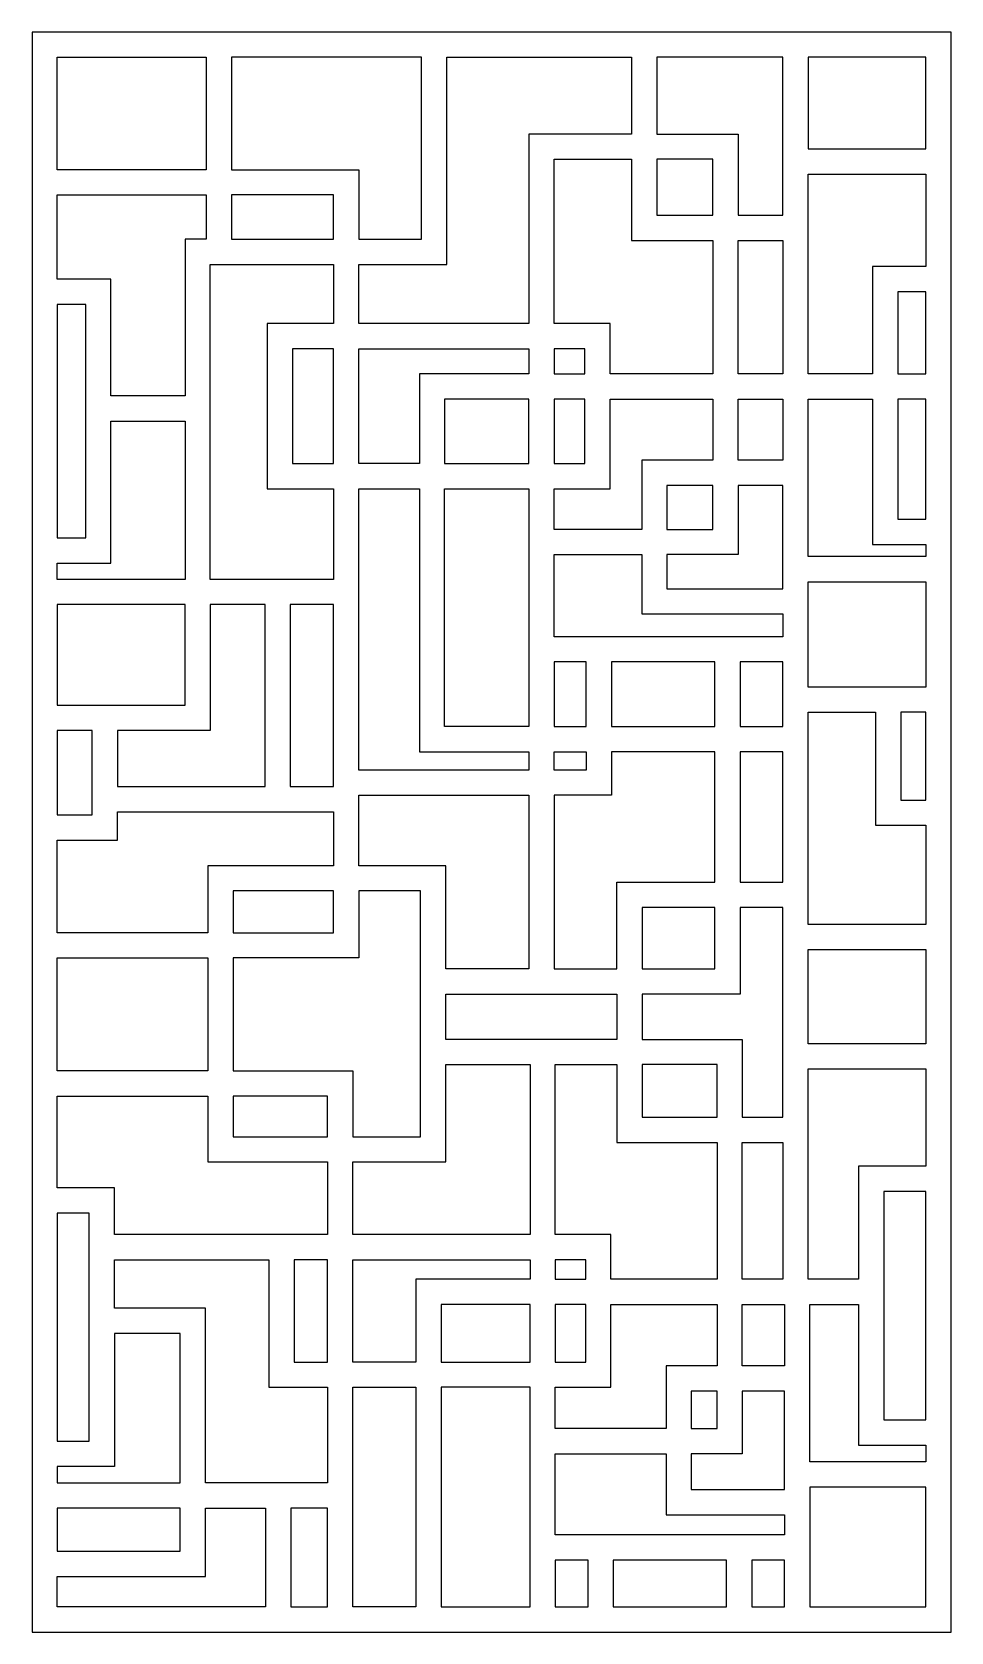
# Model space of a CAD drawing. Extents: x 427 to 1486, y -57 to 1786.
import ezdxf

# ---------------------------------------------------------------- set-up
doc = ezdxf.new("R2010")
doc.units = 0
doc.layers.add('LAYER_05', color=7, linetype='CONTINUOUS')

msp = doc.modelspace()

# ---------------------------------------------------------------- linework, layer by layer
at = {"layer": 'LAYER_05'}
for points in [[(427.5, -56.7), (1485.6, -56.7), (1485.6, 1785.8), (427.5, 1785.8)], [(456.5, 1627.3), (456.5, 1756.8), (628.2, 1756.8), (628.2, 1627.3)], [(876.1, 1756.8), (657.3, 1756.8), (657.3, 1627.3), (803.6, 1627.3), (803.6, 1547.1), (876.1, 1547.1)], [(905.2, 1756.8), (1117.7, 1756.8), (1117.7, 1668.3), (999.6, 1668.3), (999.6, 1450), (803.6, 1450), (803.6, 1518.1), (905.2, 1518.1)], [(1146.8, 1756.8), (1146.8, 1668.3), (1240.5, 1668.3), (1240.5, 1574.8), (1292, 1574.8), (1292, 1756.8)], [(1321, 1756.8), (1321, 1651.3), (1456.5, 1651.3), (1456.5, 1756.8)], [(1117.7, 1639.3), (1117.7, 1545.8), (1211.4, 1545.8), (1211.4, 1392.2), (1093.1, 1392.2), (1093.1, 1450), (1028.6, 1450), (1028.6, 1639.3)], [(1146.8, 1639.3), (1146.8, 1574.8), (1211.4, 1574.8), (1211.4, 1639.3)], [(1456.5, 1622.2), (1456.5, 1515.6), (1395.2, 1515.6), (1395.2, 1392.2), (1321, 1392.2), (1321, 1622.2)], [(603.7, 1547.1), (603.7, 1366.7), (518.3, 1366.7), (518.3, 1501.1), (456.5, 1501.1), (456.5, 1598.2), (628.2, 1598.2), (628.2, 1547.1)], [(657.3, 1598.2), (657.3, 1547.1), (774.6, 1547.1), (774.6, 1598.2)], [(1240.5, 1392.2), (1240.5, 1545.8), (1292, 1545.8), (1292, 1392.2)], [(632.8, 1518.1), (774.6, 1518.1), (774.6, 1450), (698.3, 1450), (698.3, 1259.9), (774.6, 1259.9), (774.6, 1155.5), (632.8, 1155.5)], [(1456.5, 1392.2), (1456.5, 1486.5), (1424.3, 1486.5), (1424.3, 1392.2)], [(456.5, 1203.2), (489.3, 1203.2), (489.3, 1472.1), (456.5, 1472.1)], [(774.6, 1289), (774.6, 1420.9), (727.4, 1420.9), (727.4, 1289)], [(999.6, 1420.9), (999.6, 1392.2), (873.5, 1392.2), (873.5, 1289), (803.6, 1289), (803.6, 1420.9)], [(1028.6, 1392.2), (1064, 1392.2), (1064, 1420.9), (1028.6, 1420.9)], [(902.5, 1289), (999.6, 1289), (999.6, 1363.2), (902.5, 1363.2)], [(1028.6, 1363.2), (1028.6, 1289), (1064, 1289), (1064, 1363.2)], [(1028.6, 1259.9), (1093.1, 1259.9), (1093.1, 1363.2), (1211.4, 1363.2), (1211.4, 1292.6), (1129.5, 1292.6), (1129.5, 1213), (1028.6, 1213)], [(1292, 1363.2), (1292, 1292.6), (1240.5, 1292.6), (1240.5, 1363.2)], [(1456.5, 1181.8), (1321, 1181.8), (1321, 1363.2), (1395.2, 1363.2), (1395.2, 1195.7), (1456.5, 1195.7)], [(1456.5, 1224.7), (1456.5, 1363.2), (1424.3, 1363.2), (1424.3, 1224.7)], [(456.5, 1174.1), (518.3, 1174.1), (518.3, 1337.6), (603.7, 1337.6), (603.7, 1155.5), (456.5, 1155.5)], [(803.6, 1259.9), (873.5, 1259.9), (873.5, 956.9), (999.6, 956.9), (999.6, 935.9), (803.6, 935.9)], [(902.5, 1259.9), (999.6, 1259.9), (999.6, 985.9), (902.5, 985.9)], [(1292, 1144.7), (1292, 1263.6), (1240.5, 1263.6), (1240.5, 1184), (1158.5, 1184), (1158.5, 1144.7)], [(1211.4, 1263.6), (1158.5, 1263.6), (1158.5, 1213), (1211.4, 1213)], [(1129.5, 1184), (1129.5, 1115.7), (1292, 1115.7), (1292, 1089.5), (1028.6, 1089.5), (1028.6, 1184)], [(1321, 1152.8), (1456.5, 1152.8), (1456.5, 1031.4), (1321, 1031.4)], [(603.7, 1010.7), (603.7, 1126.4), (456.5, 1126.4), (456.5, 1010.7)], [(632.8, 981.6), (525.8, 981.6), (525.8, 916.9), (695.8, 916.9), (695.8, 1126.4), (632.8, 1126.4)], [(774.6, 916.9), (774.6, 1126.4), (724.9, 1126.4), (724.9, 916.9)], [(1065.7, 1060.5), (1028.6, 1060.5), (1028.6, 985.9), (1065.7, 985.9)], [(1213.8, 1060.5), (1094.8, 1060.5), (1094.8, 985.9), (1213.8, 985.9)], [(1242.8, 1060.5), (1242.8, 985.9), (1292, 985.9), (1292, 1060.5)], [(1456.5, 872.3), (1456.5, 758.2), (1321, 758.2), (1321, 1002.4), (1398.7, 1002.4), (1398.7, 872.3)], [(1456.5, 901.3), (1456.5, 1002.4), (1427.7, 1002.4), (1427.7, 901.3)], [(456.5, 884.4), (496.8, 884.4), (496.8, 981.6), (456.5, 981.6)], [(1213.8, 956.9), (1094.8, 956.9), (1094.8, 906.8), (1028.6, 906.8), (1028.6, 706.9), (1100.9, 706.9), (1100.9, 806.8), (1213.8, 806.8)], [(1028.6, 956.9), (1065.7, 956.9), (1065.7, 935.9), (1028.6, 935.9)], [(1292, 956.9), (1242.8, 956.9), (1242.8, 806.8), (1292, 806.8)], [(999.6, 906.8), (999.6, 706.9), (903.8, 706.9), (903.8, 825.7), (803.6, 825.7), (803.6, 906.8)], [(456.5, 748.5), (456.5, 855.3), (525.8, 855.3), (525.8, 887.9), (774.6, 887.9), (774.6, 825.7), (629.9, 825.7), (629.9, 748.5)], [(659, 748.5), (774.6, 748.5), (774.6, 796.7), (659, 796.7)], [(796.7, 513.7), (874.8, 513.7), (874.8, 796.7), (803.6, 796.7), (803.6, 719.5), (659, 719.5), (659, 589.5), (796.7, 589.5)], [(1213.8, 777.7), (1130, 777.7), (1130, 706.9), (1213.8, 706.9)], [(1130, 625.8), (1245.3, 625.8), (1245.3, 536), (1292, 536), (1292, 777.7), (1242.8, 777.7), (1242.8, 677.9), (1130, 677.9)], [(456.5, 719.5), (629.9, 719.5), (629.9, 589.5), (456.5, 589.5)], [(1456.5, 729.1), (1456.5, 620.7), (1321, 620.7), (1321, 729.1)], [(1100.9, 625.8), (903.8, 625.8), (903.8, 677.9), (1100.9, 677.9)], [(903.8, 596.7), (1001, 596.7), (1001, 401.1), (796.7, 401.1), (796.7, 484.7), (903.8, 484.7)], [(1094.1, 349.5), (1094.1, 401.1), (1030, 401.1), (1030, 596.7), (1100.9, 596.7), (1100.9, 507), (1216.3, 507), (1216.3, 349.5)], [(1130, 536), (1216.3, 536), (1216.3, 596.7), (1130, 596.7)], [(1456.5, 479.7), (1379.1, 479.7), (1379.1, 349.5), (1321, 349.5), (1321, 591.7), (1456.5, 591.7)], [(456.5, 560.5), (629.9, 560.5), (629.9, 484.7), (767.7, 484.7), (767.7, 401.1), (522.3, 401.1), (522.3, 454.7), (456.5, 454.7)], [(767.7, 513.7), (767.7, 560.5), (659, 560.5), (659, 513.7)], [(1292, 349.5), (1245.3, 349.5), (1245.3, 507), (1292, 507)], [(1456.5, 450.7), (1408.1, 450.7), (1408.1, 187.6), (1456.5, 187.6)], [(456.5, 425.7), (456.5, 163), (493.3, 163), (493.3, 425.7)], [(767.7, 225.1), (767.7, 115.2), (627.1, 115.2), (627.1, 316.3), (522.3, 316.3), (522.3, 372), (700.3, 372), (700.3, 225.1)], [(767.7, 254.1), (767.7, 372), (729.3, 372), (729.3, 254.1)], [(1001, 372), (1001, 349.5), (869.4, 349.5), (869.4, 254.1), (796.7, 254.1), (796.7, 372)], [(1030, 372), (1030, 349.5), (1065, 349.5), (1065, 372)], [(1001, 320.5), (898.4, 320.5), (898.4, 254.1), (1001, 254.1)], [(1030, 320.5), (1030, 254.1), (1065, 254.1), (1065, 320.5)], [(1030, 177.5), (1030, 225.1), (1094.1, 225.1), (1094.1, 320.5), (1216.3, 320.5), (1216.3, 249.8), (1157.6, 249.8), (1157.6, 177.5)], [(1245.3, 320.5), (1293.8, 320.5), (1293.8, 249.8), (1245.3, 249.8)], [(1322.9, 139.2), (1322.9, 320.5), (1379.1, 320.5), (1379.1, 158.6), (1456.5, 158.6), (1456.5, 139.2)], [(522.3, 287.2), (522.3, 133.9), (456.5, 133.9), (456.5, 115.2), (598, 115.2), (598, 287.2)], [(796.7, -27.6), (796.7, 225.1), (869.4, 225.1), (869.4, -27.6)], [(1001, -27.6), (1001, 225.1), (898.4, 225.1), (898.4, -27.6)], [(1293.8, 107.3), (1293.8, 220.7), (1245.3, 220.7), (1245.3, 148.5), (1186.6, 148.5), (1186.6, 107.3)], [(1186.6, 177.5), (1216.3, 177.5), (1216.3, 220.7), (1186.6, 220.7)], [(1030, 148.5), (1157.6, 148.5), (1157.6, 78.3), (1293.8, 78.3), (1293.8, 55.1), (1030, 55.1)], [(1322.9, -27.6), (1456.5, -27.6), (1456.5, 110.2), (1322.9, 110.2)], [(696.3, -27.6), (456.5, -27.6), (456.5, 7.3), (627.1, 7.3), (627.1, 86.1), (696.3, 86.1)], [(456.5, 36.3), (598, 36.3), (598, 86.1), (456.5, 86.1)], [(767.7, -27.6), (767.7, 86.1), (725.4, 86.1), (725.4, -27.6)], [(1030, -27.6), (1067.7, -27.6), (1067.7, 26.1), (1030, 26.1)], [(1227.1, -27.6), (1227.1, 26.1), (1096.7, 26.1), (1096.7, -27.6)], [(1293.8, -27.6), (1293.8, 26.1), (1256.1, 26.1), (1256.1, -27.6)]]:
    msp.add_lwpolyline(points, close=True, dxfattribs=at)

doc.saveas('drawing.dxf')
